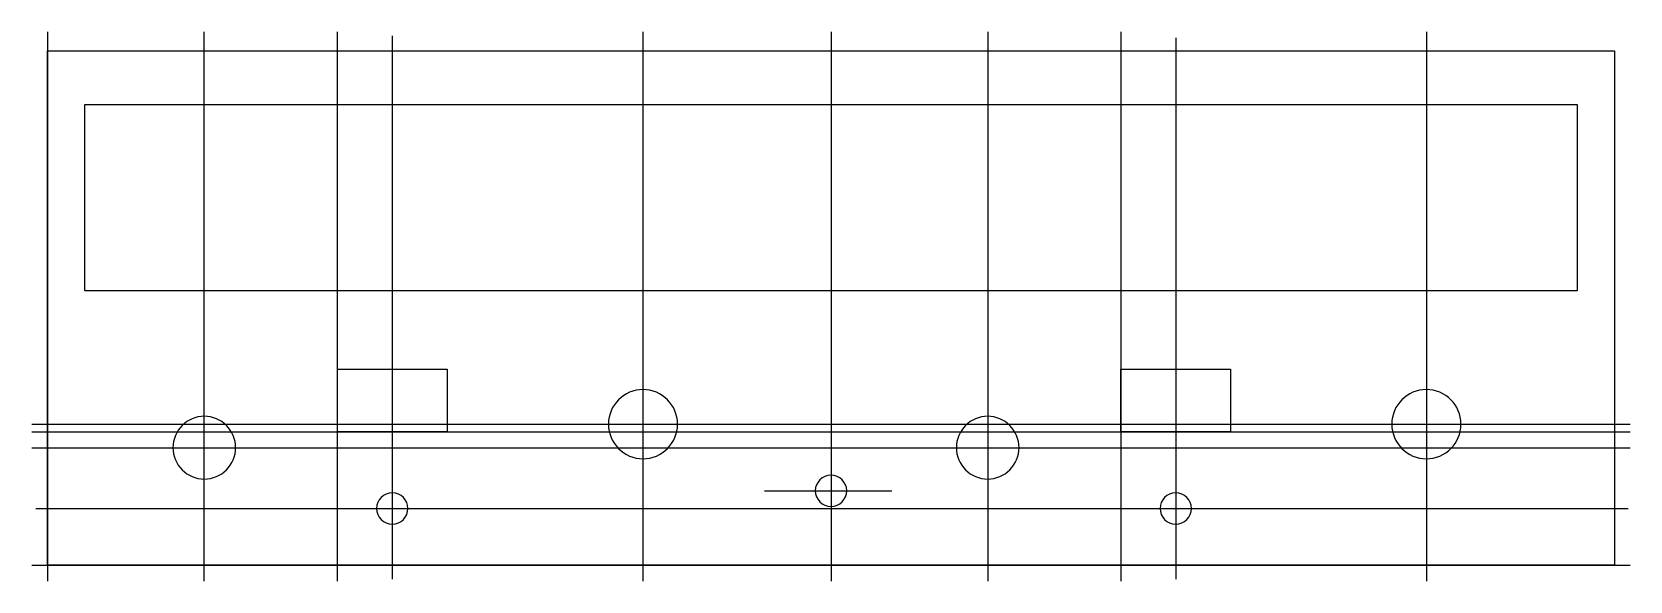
# Model space of a CAD drawing. Extents: x 1.12 to 7.49, y 5.3 to 7.48.
import ezdxf

# ---------------------------------------------------------------- set-up
doc = ezdxf.new("R2010")
doc.units = 0
doc.layers.add('kx-165a_panel_cutouts', color=7, linetype='CONTINUOUS')

msp = doc.modelspace()

# ---------------------------------------------------------------- linework, layer by layer
at = {"layer": 'kx-165a_panel_cutouts', "color": 7}
for points in [[(1.187364, 7.479548), (1.187364, 5.296814)], [(1.811002, 5.296814), (1.811002, 7.479548)], [(2.341095, 5.296814), (2.341095, 7.479548)], [(2.559368, 7.463957), (2.559368, 5.304609)], [(3.55719, 7.479548), (3.55719, 5.296814)], [(4.305556, 7.479548), (4.305556, 5.296814)], [(4.929194, 7.479548), (4.929194, 5.296814)], [(5.459287, 7.479548), (5.459287, 5.296814)], [(5.67756, 7.456162), (5.67756, 5.304609)], [(6.675381, 7.479548), (6.675381, 5.296814)], [(1.125, 5.920452), (7.486111, 5.920452)], [(1.125, 5.88927), (7.486111, 5.88927)], [(1.125, 5.826906), (7.486111, 5.826906)], [(4.040509, 5.655406), (4.547215, 5.655406)], [(1.140591, 5.585247), (7.478316, 5.585247)], [(1.125, 5.359178), (7.486111, 5.359178)]]:
    msp.add_lwpolyline(points, dxfattribs=at)
at = {"layer": 'kx-165a_panel_cutouts', "color": 5}
for points in [[(1.187364, 7.404711), (7.423747, 7.404711), (7.423747, 5.359178), (1.187364, 5.359178), (1.187364, 7.404711)], [(1.335478, 7.191115), (7.275633, 7.191115), (7.275633, 6.450545), (1.335478, 6.450545), (1.335478, 7.191115)], [(2.341095, 6.138726), (2.777642, 6.138726), (2.777642, 5.88927), (2.341095, 5.88927), (2.341095, 6.138726)], [(5.459287, 6.138726), (5.895833, 6.138726), (5.895833, 5.88927), (5.459287, 5.88927), (5.459287, 6.138726)]]:
    msp.add_lwpolyline(points, dxfattribs=at)
for points in [[(3.55719, 6.057949), (3.481252, 6.057949), (3.419692, 5.99639), (3.419692, 5.920452)], [(3.694687, 5.920452), (3.694687, 5.99639), (3.633127, 6.057949), (3.55719, 6.057949)], [(6.675381, 6.057952), (6.599442, 6.057952), (6.537882, 5.996391), (6.537882, 5.920452)], [(6.812881, 5.920452), (6.812881, 5.996391), (6.75132, 6.057952), (6.675381, 6.057952)], [(1.811002, 5.951634), (1.742117, 5.951634), (1.686274, 5.895792), (1.686274, 5.826906)], [(1.93573, 5.826906), (1.93573, 5.895792), (1.879887, 5.951634), (1.811002, 5.951634)], [(3.419692, 5.920452), (3.419692, 5.844514), (3.481252, 5.782955), (3.55719, 5.782955)], [(3.55719, 5.782955), (3.633127, 5.782955), (3.694687, 5.844514), (3.694687, 5.920452)], [(4.929194, 5.951634), (4.860309, 5.951634), (4.804466, 5.895792), (4.804466, 5.826906)], [(5.053922, 5.826906), (5.053922, 5.895792), (4.998079, 5.951634), (4.929194, 5.951634)], [(6.537882, 5.920452), (6.537882, 5.844513), (6.599442, 5.782952), (6.675381, 5.782952)], [(6.675381, 5.782952), (6.75132, 5.782952), (6.812881, 5.844513), (6.812881, 5.920452)], [(1.686274, 5.826906), (1.686274, 5.758021), (1.742117, 5.702179), (1.811002, 5.702179)], [(1.811002, 5.702179), (1.879887, 5.702179), (1.93573, 5.758021), (1.93573, 5.826906)], [(4.804466, 5.826906), (4.804466, 5.758021), (4.860309, 5.702179), (4.929194, 5.702179)], [(4.929194, 5.702179), (4.998079, 5.702179), (5.053922, 5.758021), (5.053922, 5.826906)], [(4.305556, 5.71777), (4.271113, 5.71777), (4.243192, 5.689848), (4.243192, 5.655406)], [(4.367919, 5.655406), (4.367919, 5.689848), (4.339998, 5.71777), (4.305556, 5.71777)], [(2.559368, 5.64761), (2.524926, 5.64761), (2.497004, 5.619689), (2.497004, 5.585247)], [(2.621732, 5.585247), (2.621732, 5.619689), (2.593811, 5.64761), (2.559368, 5.64761)], [(4.243192, 5.655406), (4.243192, 5.620963), (4.271113, 5.593042), (4.305556, 5.593042)], [(4.305556, 5.593042), (4.339998, 5.593042), (4.367919, 5.620963), (4.367919, 5.655406)], [(5.67756, 5.64761), (5.643117, 5.64761), (5.615196, 5.619689), (5.615196, 5.585247)], [(5.739924, 5.585247), (5.739924, 5.619689), (5.712003, 5.64761), (5.67756, 5.64761)], [(2.497004, 5.585247), (2.497004, 5.550804), (2.524926, 5.522883), (2.559368, 5.522883)], [(2.559368, 5.522883), (2.593811, 5.522883), (2.621732, 5.550804), (2.621732, 5.585247)], [(5.615196, 5.585247), (5.615196, 5.550804), (5.643117, 5.522883), (5.67756, 5.522883)], [(5.67756, 5.522883), (5.712003, 5.522883), (5.739924, 5.550804), (5.739924, 5.585247)]]:
    msp.add_open_spline(points, degree=3, dxfattribs=at)

doc.saveas('drawing.dxf')
